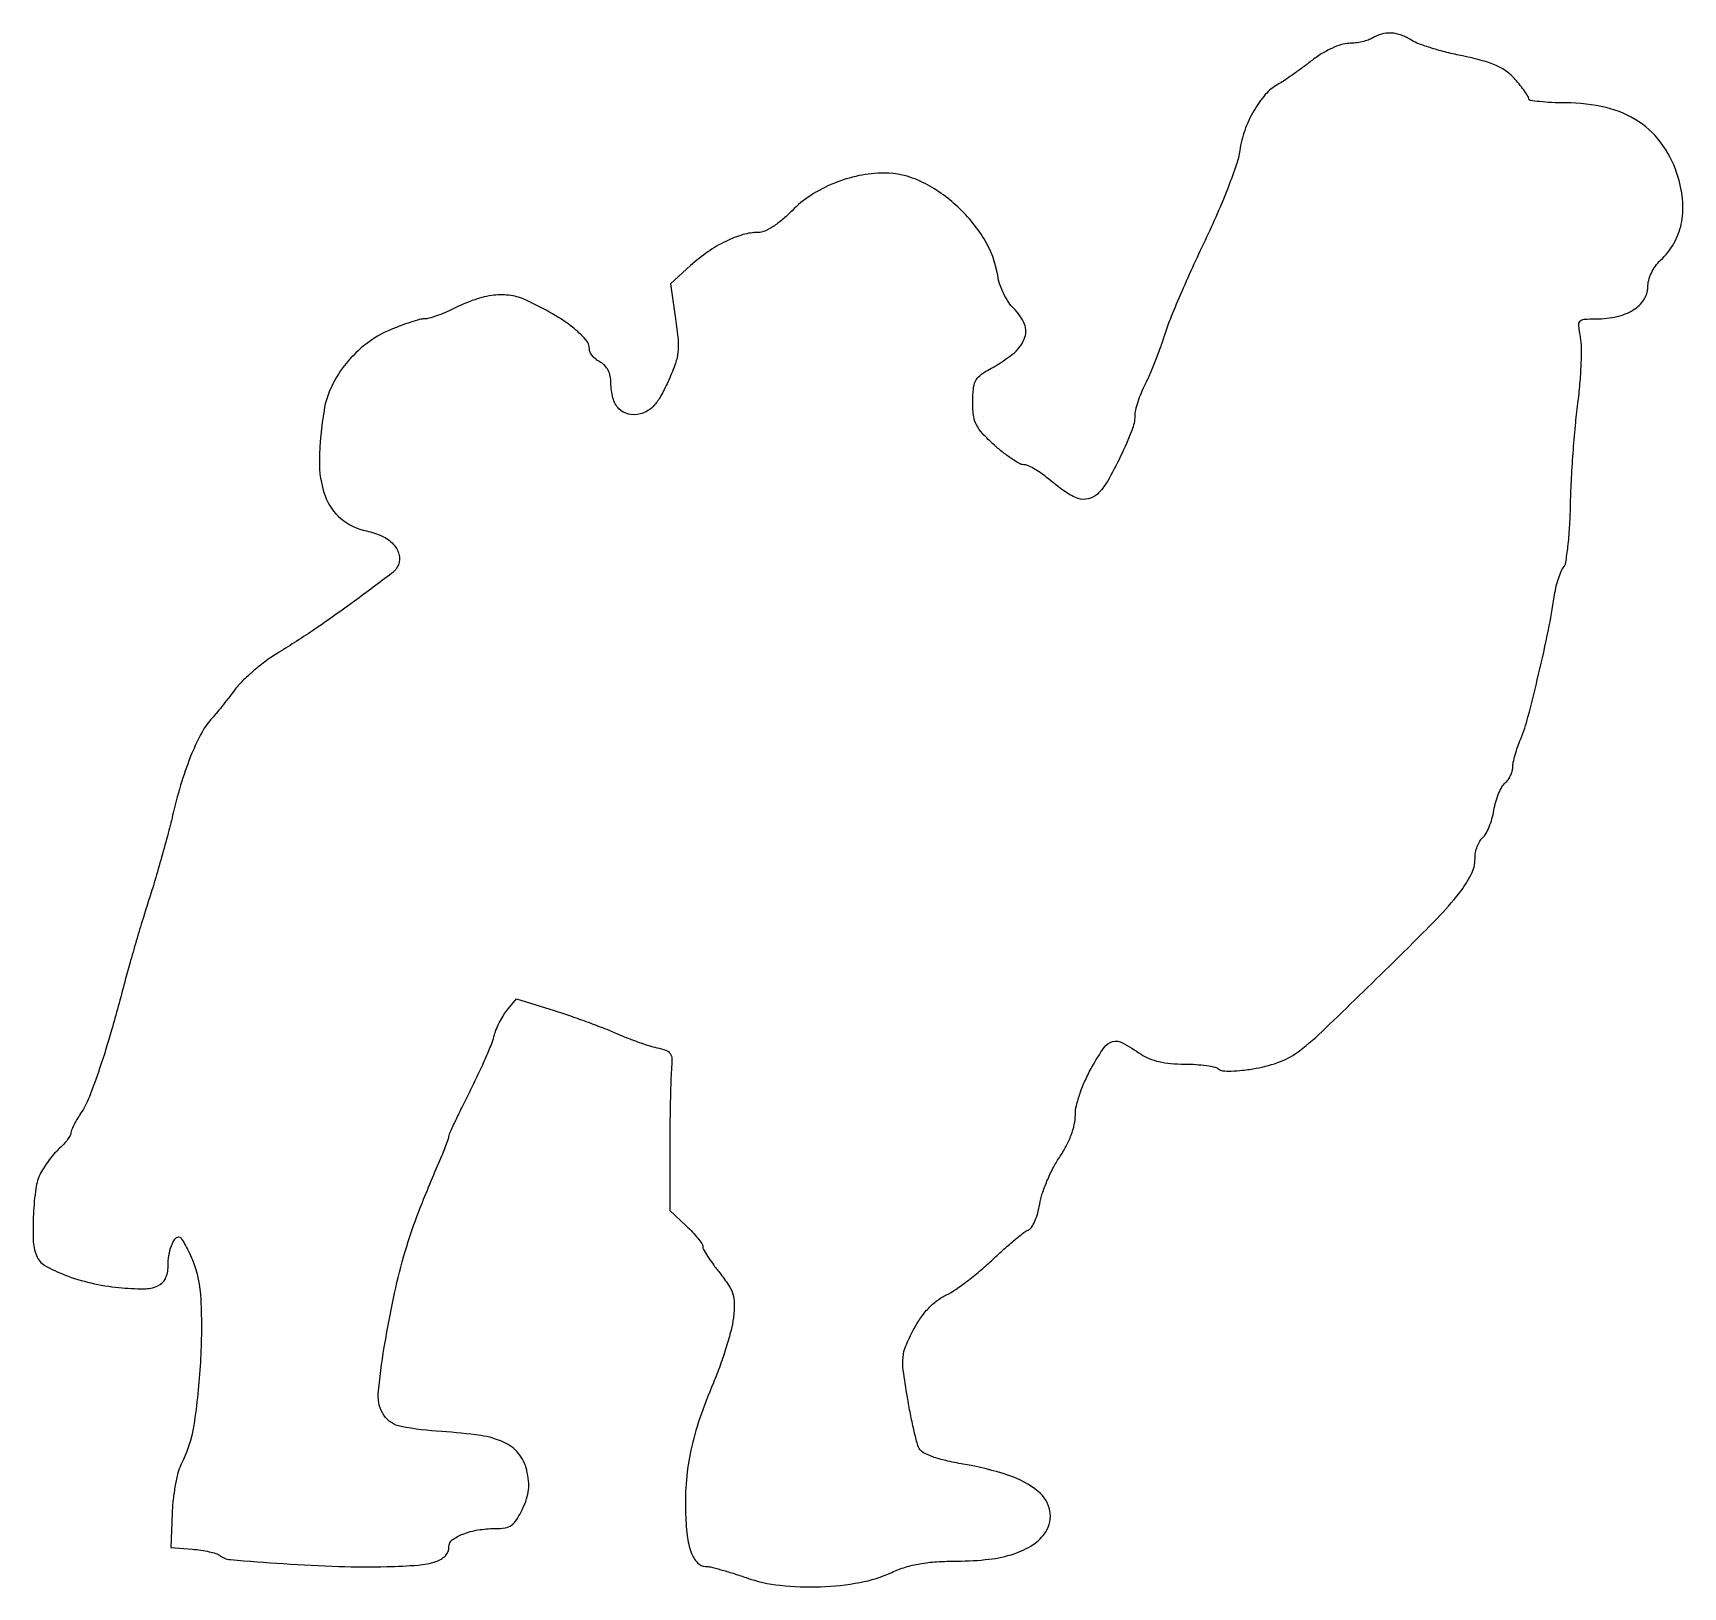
# Model space of a CAD drawing. Extents: x 0 to 306, y 0 to 288.
import ezdxf

# ---------------------------------------------------------------- set-up
doc = ezdxf.new("R2010")
doc.units = 0

msp = doc.modelspace()

# ---------------------------------------------------------------- linework, layer by layer
msp.add_lwpolyline([(248, 287, -0.061882), (247.226629, 286.626298, -0.025755), (246.108812, 286.310881, -0.025002), (244.862482, 286.09241, -0.02954), (243.668297, 286.015313, 0.075809), (242.254461, 285.79188, 0.032111), (240.461273, 285.091686, 0.029632), (238.530296, 284.047507, 0.026825), (236.668297, 282.75, -0.00616), (234.925743, 281.425533, -0.006011), (233.136937, 280.133375, -0.005939), (231.53914, 279.036335, -0.022334), (230.5, 278.406171, 0.089188), (228.174779, 276.532091, 0.047909), (226.030956, 273.521332, 0.045359), (224.360818, 269.902348, 0.050848), (223.448674, 266.176737, -0.047508), (222.843933, 263.633455, -0.010082), (221.286927, 259.348791, -0.010465), (219.270015, 254.437198, -0.009774), (217.004968, 249.5, 0.005581), (214.661261, 244.502341, 0.005435), (212.40837, 239.409375, 0.00537), (210.525779, 234.892128, 0.020137), (209.490152, 232, -0.010065), (208.69286, 229.623724, -0.007458), (207.719978, 227.029303, -0.007543), (206.727553, 224.606455, -0.01681), (205.883571, 222.801882, 0.019619), (205.162587, 221.23747, 0.018664), (204.553299, 219.595376, 0.018988), (204.124753, 218.10507, 0.060581), (204, 217.079217, -0.09543), (203.475673, 214.357049, -0.016714), (201.366294, 209.556302, -0.017583), (198.923448, 204.893428, -0.07954), (197.006746, 202.506105, -0.130788), (195.348726, 201.652456, -0.13586), (193.511564, 201.75305, -0.074375), (191.150945, 202.96181, -0.018039), (187.673275, 205.648568, 0.022442), (186.486828, 206.548621, 0.024622), (185.259659, 207.309267, 0.025071), (184.155691, 207.850071, 0.101694), (183.426156, 208, -0.128717), (182.646825, 208.204006, -0.019017), (181.247156, 209.062306, -0.020389), (179.639586, 210.231662, -0.016266), (178.002881, 211.616362, -0.019802), (175.800738, 213.770205, -0.073046), (174.687088, 215.360018, -0.08443), (174.161324, 217.079369, -0.032086), (174, 219.590682, -0.022252), (174.107475, 222.004464, -0.087615), (174.494111, 223.436085, -0.111028), (175.294538, 224.468042, -0.047311), (176.75, 225.453948, 0.038346), (181.348967, 228.450558, 0.12927), (183.529968, 231.263418, 0.198246), (183.560536, 234.040433, 0.109484), (181.617601, 236.88952, -0.05737), (180.648111, 238.035894, -0.032936), (179.745166, 239.607335, -0.032216), (179.02657, 241.349197, -0.0421), (178.612619, 243.021083, 0.09882), (176.086712, 249.823106, 0.071228), (170.889718, 256.058976, 0.072466), (164.264235, 260.486676, 0.11157), (157.566691, 262, 0.051801), (152.932257, 261.518573, 0.045356), (148.274301, 260.089593, 0.045875), (144.005937, 257.867426, 0.056463), (140.529608, 255.030321, -0.023578), (138.767005, 253.387779, -0.032844), (137.034518, 252.105006, -0.03752), (135.472601, 251.258459, -0.10581), (134.264934, 251, 0.072177), (131.452871, 250.591941, 0.041807), (128.264584, 249.348807, 0.037726), (124.949999, 247.403365, 0.031559), (121.750007, 244.871957), (118.000014, 241.5), (118.959266, 235.000887, -0.013967), (119.41984, 231.135908, -0.05304), (119.382665, 228.707624, -0.058063), (118.837393, 226.452959, -0.019015), (117.53162, 223.2881, -0.019525), (116.240915, 220.736933, -0.051785), (115.070127, 219.064996, -0.071975), (113.845095, 218.006242, -0.080954), (112.416769, 217.389754, -0.11735), (110.228288, 217.362895, -0.149927), (108.48606, 218.358109, -0.123016), (107.373285, 220.350476, -0.066236), (107, 223.155946, 0.053651), (106.866904, 224.392749, 0.066433), (106.473259, 225.481029, 0.071563), (105.839258, 226.364185, 0.078634), (105, 227, -0.046731), (104.234909, 227.50652, -0.048486), (103.5875, 228.140709, -0.053428), (103.143337, 228.801129, -0.121926), (103, 229.380196, 0.185137), (102.301143, 231.202913, 0.044538), (99.889596, 233.44736, 0.035683), (96.208677, 235.907532, 0.018601), (91.312186, 238.460684, 0.075012), (88.444708, 239.327939, 0.065618), (85.310154, 239.368396, 0.054946), (81.797862, 238.553701, 0.031526), (77.789838, 236.855646, -0.015571), (76.251708, 236.145326, -0.016393), (74.698227, 235.545096, -0.016241), (73.329102, 235.1164, -0.067846), (72.47522, 235, 0.066471), (71.570169, 234.879147, 0.011717), (69.923014, 234.389538, 0.012512), (68.007082, 233.717435, 0.010963), (66.039927, 232.92183, 0.062144), (61.711887, 230.383722, 0.057493), (58.011825, 226.800398, 0.058806), (55.29808, 222.558077, 0.072127), (53.875137, 218.079086, 0.035059), (53.008465, 208.838457, 0.090934), (54.056357, 202.259033, 0.133974), (57.003797, 198.002781, 0.12655), (61.767242, 195.719368, -0.060844), (64.613817, 194.786212, -0.094738), (66.698017, 193.27542, -0.123549), (67.73212, 191.421487, -0.158651), (67.631743, 189.48272, -0.139809), (66.429296, 187.881875, -0.004019), (59.525657, 182.734135, -0.008915), (52.166929, 177.537697, -0.012813), (45.456562, 173.223351, 0.023233), (43.187165, 171.696532, 0.017346), (40.829247, 169.815483, 0.017623), (38.727512, 167.883637, 0.037719), (37.280565, 166.223351, -0.004171), (36.121916, 164.698548, -0.004193), (34.939939, 163.1959, -0.004096), (33.887807, 161.903019, -0.01676), (33.217099, 161.14567, 0.065441), (31.289764, 158.489045, 0.026384), (29.360252, 154.434491, 0.023193), (27.543042, 149.378487, 0.016372), (25.956254, 143.552649, -0.00609), (25.006418, 139.759446, -0.003795), (23.80528, 135.33574, -0.003808), (22.554443, 130.991331, -0.006894), (21.45491, 127.45862, 0.004662), (20.355351, 123.980623, 0.002766), (19.106354, 119.815661, 0.002768), (17.906488, 115.647403, 0.004766), (16.95974, 112.161735, -0.005951), (14.535067, 103.317678, -0.01106), (12.325866, 96.216281, -0.012351), (10.362469, 90.811071, -0.05582), (8.801072, 87.84563, 0.015066), (8.111527, 86.760412, 0.017869), (7.529065, 85.694667, 0.016896), (7.10457, 84.770667, 0.099542), (7, 84.250617, -0.132532), (6.869894, 83.768391, -0.027418), (6.382426, 83.027392, -0.027033), (5.70245, 82.204774, -0.022611), (4.897621, 81.407348, 0.029552), (3.991131, 80.483925, 0.0168), (3.002264, 79.269699, 0.016733), (2.085307, 77.975459, 0.026429), (1.397621, 76.80202, 0.084809), (0.504398, 73.994594, 0.02194), (0.052644, 69.251187, 0.02205), (0.01931, 64.480178, 0.082512), (0.618031, 61.553012, 0.172207), (2.170338, 59.737764, 0.03816), (5.917456, 57.946288, 0.036253), (10.712694, 56.477583, 0.031564), (15.897442, 55.632193, 0.023229), (20.472475, 55.393733, 0.103164), (23.097107, 55.925704, 0.1831), (24.491663, 57.271924, 0.110659), (25, 59.540657, -0.037718), (25.15231, 61.55682, -0.050067), (25.608591, 63.337425, -0.061039), (26.257994, 64.606953, -0.248971), (26.998409, 65, -0.246378), (27.389074, 64.795056, -0.01852), (28.054236, 63.751562, -0.022208), (28.779676, 62.378462, -0.014862), (29.49117, 60.75, -0.085445), (31.061586, 53.443714, -0.024257), (30.976902, 41.780811, -0.024494), (29.752642, 30.135467, -0.079889), (27.371713, 22.782792, 0.056026), (26.819837, 21.319574, 0.017381), (26.319745, 19.018194, 0.017139), (25.935753, 16.387481, 0.018073), (25.741277, 13.782792), (25.5, 7.5), (29.48732, 7.175487, -0.016147), (31.088102, 6.993017, -0.018543), (32.60084, 6.713255, -0.01794), (33.855395, 6.385113, -0.09348), (34.48732, 6.057632, 0.146335), (36.538629, 5.252706, 0.003869), (46.38596, 4.506939, 0.008923), (56.601238, 3.99571, 0.013566), (65.487735, 3.951031, 0.012852), (71.298845, 4.229042, 0.05936), (74.597662, 4.870612, 0.128236), (76.343446, 5.979158, 0.189721), (77, 7.647196, -0.23725), (77.625269, 8.890765, -0.066106), (79.588448, 9.981173, -0.053391), (82.365557, 10.744681, -0.040427), (85.518182, 11, 0.039743), (87.399562, 11.149781, 0.114235), (88.605221, 11.64027, 0.101343), (89.554997, 12.649736, 0.027477), (90.608233, 14.586842, 0.029675), (91.389524, 16.521942, 0.053744), (91.756819, 18.187788, 0.055152), (91.755873, 19.864128, 0.033041), (91.405151, 21.826965, 0.108501), (89.881701, 24.909375, 0.11819), (87.245813, 26.956465, 0.071637), (82.882513, 28.220625, 0.019126), (75.668574, 28.949729, -0.031477), (68.131246, 29.899994, -0.198555), (64.960038, 31.97929, -0.171468), (63.925071, 35.888803, -0.022381), (65.020688, 44.566341, -0.009485), (66.943832, 54.602897, -0.019957), (68.893125, 62.294776, -0.020458), (71.416902, 69.686659, -0.010502), (75.1478, 78.739102, 0.005178), (75.857326, 80.409931, 0.007186), (76.455916, 81.922415, 0.004691), (76.926377, 83.198963, 0.086141), (77, 83.623131, -0.107509), (77.098977, 84.078133, -0.001995), (78.131672, 86.315803, -0.004804), (79.37612, 88.918687, -0.003182), (80.8525, 91.88403, 0.00655), (82.373953, 94.992209, 0.007271), (83.759805, 98.033477, 0.006793), (84.867789, 100.658198, 0.037129), (85.339815, 102.123551, -0.035562), (85.710425, 103.286527, -0.020977), (86.307268, 104.617514, -0.020921), (87.018617, 105.903309, -0.033387), (87.74183, 106.929501), (89.509028, 109.111899), (96.504514, 106.905978, -0.006414), (99.512272, 105.91493, -0.004949), (102.766951, 104.759891, -0.005006), (105.786405, 103.620154, -0.011925), (108, 102.697827, 0.010871), (109.942684, 101.883571, 0.008811), (112.059375, 101.092796, 0.008923), (114.037592, 100.432697, 0.022712), (115.5, 100.045537, -0.033783), (117.189804, 99.55793, -0.161132), (117.96803, 98.943926, -0.143323), (118.275727, 97.944223, -0.02488), (118.204081, 95.947739, 0.013804), (118.088326, 93.954703, 0.002414), (117.992108, 90.19445, 0.002618), (117.923612, 85.781264, 0.002346), (117.898018, 81.203581), (117.887874, 69.907161), (120.943937, 67.052371, -0.015555), (122.114291, 65.888856, -0.020495), (123.102281, 64.753797, -0.018409), (123.835905, 63.765247, -0.151551), (124, 63.236295, 0.13094), (124.151055, 62.669377, 0.012081), (124.911186, 61.415432, 0.014927), (125.913876, 59.946568, 0.011162), (127.101908, 58.387505, -0.021596), (128.784991, 56.080488, -0.072604), (129.582737, 54.395351, -0.077295), (129.839633, 52.609934, -0.026644), (129.670653, 50, -0.033465), (129.252071, 47.761234, -0.011816), (128.364163, 44.61875, -0.011669), (127.222829, 41.201452, -0.013435), (125.971725, 38, 0.017278), (123.41417, 31.304175, 0.029114), (121.798626, 25.514071, 0.032162), (120.968854, 20.008394, 0.028353), (120.802814, 14.203141, 0.022043), (121.129426, 9.685849, 0.058588), (121.87609, 6.543663, 0.097941), (123.014688, 4.6681, 0.210513), (124.531202, 4, -0.060838), (125.415235, 3.892036, -0.007169), (127.335379, 3.386602, -0.008496), (129.60856, 2.711432, -0.006866), (132.025953, 1.911838, 0.055788), (138.338625, 0.488867, 0.036612), (145.79405, 0.212464, 0.036855), (153.114262, 1.019551, 0.061951), (159, 2.886964, -0.033268), (161.532618, 3.853178, -0.031814), (164.20892, 4.492098, -0.027182), (167.302902, 4.85384, -0.014791), (171.127876, 4.978038, 0.02769), (176.9979, 5.320321, 0.051152), (181.661156, 6.342684, 0.065307), (185.160407, 8.026399, 0.103331), (187.506933, 10.370237, 0.196324), (188.2696, 14.286777, 0.173469), (186.124478, 17.874211, 0.094187), (180.689789, 20.847021, 0.035452), (172.235161, 22.932584, -0.013589), (169.010081, 23.580135, -0.02947), (166.584941, 24.28867, -0.037411), (164.885881, 25.043273, -0.148298), (164.088561, 25.843469, -0.058371), (163.674671, 26.90259, -0.007191), (163.079878, 29.316945, -0.008422), (162.460587, 32.217898, -0.00687), (161.892961, 35.341874, -0.007868), (161.138071, 40.327792, -0.05656), (161.085782, 42.756361, -0.07743), (161.603007, 44.816115, -0.021349), (163.039561, 47.841874, -0.029528), (164.340607, 49.987972, -0.038296), (165.787916, 51.77558, -0.041539), (167.379044, 53.201293, -0.048223), (169.110089, 54.265515, 0.03607), (170.842616, 55.273567, 0.013179), (173.143713, 56.935255, 0.012986), (175.573178, 58.890846, 0.015162), (177.77209, 60.874758, -0.007886), (179.812426, 62.77017, -0.009897), (181.76491, 64.458693, -0.008277), (183.445601, 65.808601, -0.073562), (184.270491, 66.273556, 0.159748), (184.873301, 66.764249, 0.038517), (185.491529, 67.912897, 0.035678), (186.02978, 69.408608, 0.028894), (186.395975, 71.074831, -0.039751), (186.86702, 73.016287, -0.020394), (187.745755, 75.363163, -0.020133), (188.853241, 77.719819, -0.028534), (190.037486, 79.71065, 0.026403), (191.283733, 81.785552, 0.031866), (192.219546, 83.856685, 0.035027), (192.806629, 85.819418, 0.055211), (193, 87.565281, -0.058275), (193.204473, 89.313712, -0.024736), (193.862757, 91.583314, -0.023232), (194.844652, 94.054444, -0.022287), (196.063906, 96.459241, -0.022087), (198.322092, 100.07739, -0.180109), (199.890761, 101.17905, -0.192016), (201.742144, 100.949138, -0.025627), (205.15437, 98.837275, 0.056297), (206.65384, 98.031734, 0.039048), (208.49226, 97.458115, 0.033758), (210.672002, 97.113282, 0.022356), (213.20437, 97, -0.015601), (215.34001, 96.933348, -0.020059), (217.294096, 96.732328, -0.018282), (218.883405, 96.444464, -0.138074), (219.55, 96.088777, 0.172187), (220.267426, 95.765346, 0.025613), (221.877185, 95.714958, 0.024447), (223.970623, 95.859227, 0.014043), (226.473863, 96.226737, 0.048669), (230.961123, 97.47402, 0.072563), (234.504144, 99.470986, 0.027457), (239.210505, 103.541049, 0.001869), (251.885395, 115.872442, 0.00533), (259.921724, 123.91943, 0.026797), (264.117335, 128.698337, 0.050133), (266.300942, 132.129691, 0.11717), (267, 135.071835, -0.047061), (267.105075, 136.185728, -0.04116), (267.417662, 137.313527, -0.043304), (267.876524, 138.290226, -0.088307), (268.421828, 138.935123, 0.093328), (269.01378, 139.649499, 0.029127), (269.618795, 140.909686, 0.027977), (270.144068, 142.426256, 0.027536), (270.5, 144, -0.027536), (270.855932, 145.573744, -0.027977), (271.381205, 147.090314, -0.029127), (271.98622, 148.350501, -0.093328), (272.578172, 149.064877, 0.06265), (273.122407, 149.645645, 0.044213), (273.582338, 150.413919, 0.044559), (273.895828, 151.241743, 0.068342), (274, 152.000321, -0.052486), (274.095374, 152.906373, -0.015392), (274.429177, 154.267259, -0.015277), (274.901765, 155.784954, -0.015841), (275.461027, 157.252482, 0.035211), (276.805619, 161.237901, 0.005706), (278.778917, 169.178254, 0.006716), (280.609668, 177.413994, 0.016665), (281.666772, 183.5, -0.020371), (281.962862, 185.132815, -0.020547), (282.39019, 186.731374, -0.020866), (282.876512, 188.088772, -0.073911), (283.345635, 188.883399, 0.131107), (283.801731, 189.904353, 0.01088), (284.203784, 192.806775, 0.013803), (284.519287, 196.371218, 0.009783), (284.684338, 200.383399, -0.00763), (284.850639, 204.899412, -0.004928), (285.174515, 210.123004, -0.004953), (285.592142, 215.224348, -0.009315), (286.046862, 219.33321, 0.010807), (286.437885, 222.965589, 0.011136), (286.666873, 226.575347, 0.010922), (286.727153, 229.708578, 0.045742), (286.550368, 231.58321, -0.017074), (286.216981, 233.769843, -0.210539), (286.458624, 234.556967, -0.201611), (287.208772, 234.928653, -0.015536), (289.504347, 235, 0.05533), (293.260279, 235.41691, 0.08298), (296.308963, 236.658258, 0.105311), (298.288985, 238.548126, 0.150839), (299, 240.851366, -0.064251), (299.164681, 242.127616, -0.045592), (299.657179, 243.486201, -0.044269), (300.410048, 244.778909, -0.05023), (301.351395, 245.860393, 0.072711), (303.810909, 248.95567, 0.078713), (305.199554, 252.544719, 0.072795), (305.472035, 256.621582, 0.051123), (304.64397, 261.152756, 0.080868), (301.808762, 267.108584, 0.095163), (297.353318, 271.475463, 0.087888), (291.292854, 274.11154, 0.058806), (283.764809, 275, -0.010401), (281.168972, 275.054006, -0.017078), (278.97788, 275.220312, -0.011114), (277.234696, 275.451997, -0.357771), (276.968399, 275.75, 0.131197), (276.832417, 276.184944, 0.012547), (276.209649, 277.117063, 0.015315), (275.392269, 278.204121, 0.011498), (274.429797, 279.35064, 0.053885), (272.825004, 280.821223, 0.053915), (270.94334, 281.914628, 0.039846), (268.416405, 282.805713, 0.014444), (264.711399, 283.67511, -0.011675), (261.788143, 284.344008, -0.012527), (258.967746, 285.134751, -0.012142), (256.584568, 285.931617, -0.056289), (255.285183, 286.574469, 0.054791), (253.371661, 287.52828, 0.073782), (251.479503, 287.922967, 0.07977), (249.670784, 287.73992, 0.078579)], format="xyb", close=True)

doc.saveas('drawing.dxf')
